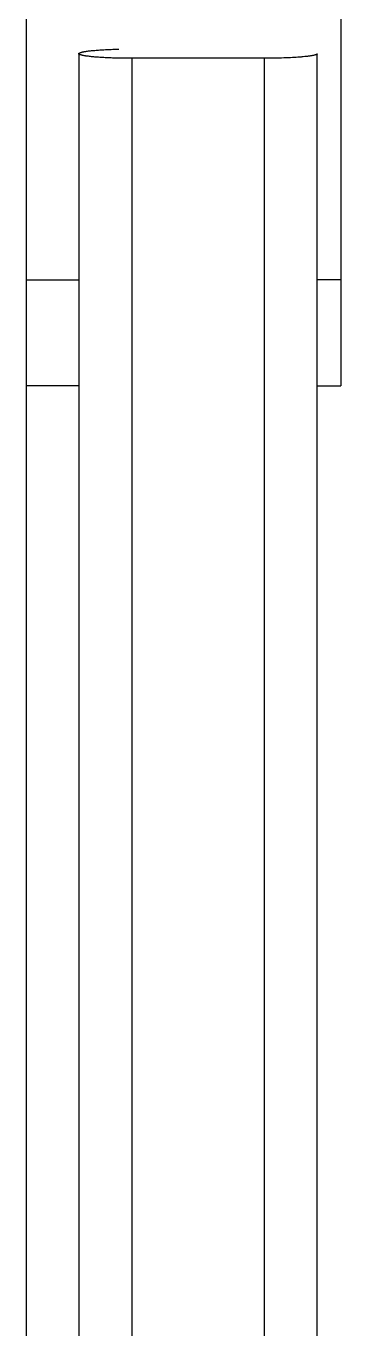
# Model space of a CAD drawing. Extents: x 10 to 610, y -247 to 1644.
# Drawn here: x 232.623 to 233.729, y 108.598 to 113.173 of the extents above; entities that cross this region are included whole.
import ezdxf

# ---------------------------------------------------------------- set-up
doc = ezdxf.new("R2010")
doc.units = 0
doc.header["$LTSCALE"] = 5
doc.header["$MEASUREMENT"] = 0
doc.layers.get('0').update_dxf_attribs({"linetype": 'CONTINUOUS'})

# ---------------------------------------------------------------- blocks, each defined once
blk = doc.blocks.new('L50')
at = {"linetype": 'Continuous'}
for p, q in [((124, 66.15), (124, 115.65)), ((129.935, 115.75), (129.935, 108.425)), ((124.988, 114.692), (124.988, 67.15)), ((128.984, 114.616), (128.948, 114.614)), ((129.02, 114.618), (128.984, 114.616)), ((129.054, 114.62), (129.02, 114.618)), ((129.088, 114.622), (129.054, 114.62)), ((129.121, 114.624), (129.088, 114.622)), ((129.152, 114.627), (129.121, 114.624)), ((129.182, 114.629), (129.152, 114.627)), ((129.253, 114.636), (129.225, 114.633)), ((129.488, 67.15), (129.488, 114.692)), ((128.531, 114.605), (125.989, 114.605)), ((125.989, 114.605), (125.989, 67.237)), ((128.489, 114.605), (128.489, 67.237)), ((123.992, 110.425), (125, 110.425)), ((129.935, 110.425), (129.488, 110.425)), ((124.988, 108.425), (123.992, 108.425)), ((129.488, 108.425), (129.935, 108.425))]:
    blk.add_line(p, q, dxfattribs=at)
for points in [[(125.989, 114.605), (125.927, 114.605), (125.865, 114.605), (125.804, 114.606), (125.774, 114.607), (125.744, 114.607), (125.714, 114.608), (125.685, 114.609), (125.655, 114.61), (125.626, 114.61), (125.598, 114.611), (125.57, 114.613), (125.542, 114.614), (125.514, 114.615), (125.487, 114.616), (125.461, 114.618), (125.435, 114.619), (125.409, 114.621), (125.385, 114.622), (125.36, 114.624), (125.337, 114.626), (125.314, 114.627), (125.291, 114.629), (125.27, 114.631), (125.248, 114.633), (125.228, 114.635), (125.209, 114.637), (125.19, 114.639), (125.171, 114.642), (125.154, 114.644), (125.137, 114.646), (125.129, 114.647), (125.122, 114.648), (125.114, 114.65), (125.107, 114.651), (125.1, 114.652), (125.093, 114.653), (125.086, 114.654), (125.079, 114.656), (125.073, 114.657), (125.067, 114.658), (125.061, 114.659), (125.055, 114.66), (125.05, 114.662), (125.045, 114.663), (125.04, 114.664), (125.035, 114.666), (125.031, 114.667), (125.026, 114.668), (125.022, 114.669), (125.018, 114.671), (125.015, 114.672), (125.011, 114.673), (125.008, 114.675), (125.005, 114.676), (125.003, 114.677), (125, 114.679), (124.998, 114.68), (124.996, 114.681), (124.994, 114.683), (124.993, 114.684), (124.991, 114.685), (124.99, 114.687), (124.989, 114.688), (124.989, 114.689), (124.988, 114.691), (124.988, 114.692), (124.988, 114.693), (124.989, 114.695), (124.989, 114.696), (124.99, 114.697), (124.991, 114.699), (124.993, 114.7), (124.994, 114.701), (124.996, 114.703), (124.998, 114.704), (125, 114.705), (125.003, 114.707), (125.005, 114.708), (125.008, 114.709), (125.011, 114.711), (125.015, 114.712), (125.018, 114.713), (125.022, 114.715), (125.026, 114.716), (125.031, 114.717), (125.035, 114.719), (125.04, 114.72), (125.045, 114.721), (125.05, 114.722), (125.056, 114.724), (125.061, 114.725), (125.067, 114.726), (125.073, 114.727), (125.08, 114.729), (125.086, 114.73), (125.093, 114.731), (125.1, 114.732), (125.107, 114.733), (125.115, 114.735), (125.122, 114.736), (125.13, 114.737), (125.138, 114.738), (125.154, 114.74), (125.172, 114.743), (125.19, 114.745), (125.209, 114.747), (125.229, 114.749), (125.249, 114.751), (125.27, 114.753), (125.292, 114.755), (125.315, 114.757), (125.338, 114.758), (125.362, 114.76), (125.386, 114.762), (125.411, 114.763), (125.437, 114.765), (125.463, 114.766), (125.489, 114.768), (125.516, 114.769), (125.544, 114.77), (125.572, 114.771), (125.6, 114.773), (125.628, 114.774), (125.657, 114.774), (125.686, 114.775), (125.716, 114.776), (125.746, 114.777)], [(128.948, 114.614), (128.892, 114.612), (128.854, 114.611), (128.815, 114.61), (128.776, 114.608), (128.736, 114.607), (128.695, 114.607), (128.655, 114.606), (128.613, 114.605), (128.572, 114.605), (128.531, 114.605)], [(129.225, 114.633), (129.197, 114.63), (129.182, 114.629)], [(129.488, 114.692), (129.488, 114.69), (129.487, 114.689), (129.486, 114.687), (129.485, 114.685), (129.483, 114.683), (129.48, 114.681), (129.478, 114.68), (129.474, 114.678), (129.471, 114.676), (129.467, 114.674), (129.462, 114.672), (129.457, 114.671), (129.452, 114.669), (129.446, 114.667), (129.44, 114.666), (129.434, 114.664), (129.427, 114.662), (129.42, 114.66), (129.412, 114.659), (129.404, 114.657), (129.396, 114.655), (129.387, 114.654), (129.377, 114.652), (129.368, 114.651), (129.358, 114.649), (129.348, 114.647), (129.337, 114.646), (129.326, 114.644), (129.315, 114.643), (129.303, 114.641), (129.291, 114.64), (129.278, 114.638), (129.266, 114.637), (129.253, 114.636)]]:
    blk.add_lwpolyline(points, dxfattribs=at)

msp = doc.modelspace()

# ---------------------------------------------------------------- block references
at = {"linetype": 'Continuous', "xscale": 0.1860223936625646, "yscale": 0.1860223936625646, "zscale": 0.1860223936625646}
msp.add_blockref('L50', (209.5581, 91.7405), dxfattribs=at)

doc.saveas('drawing.dxf')
